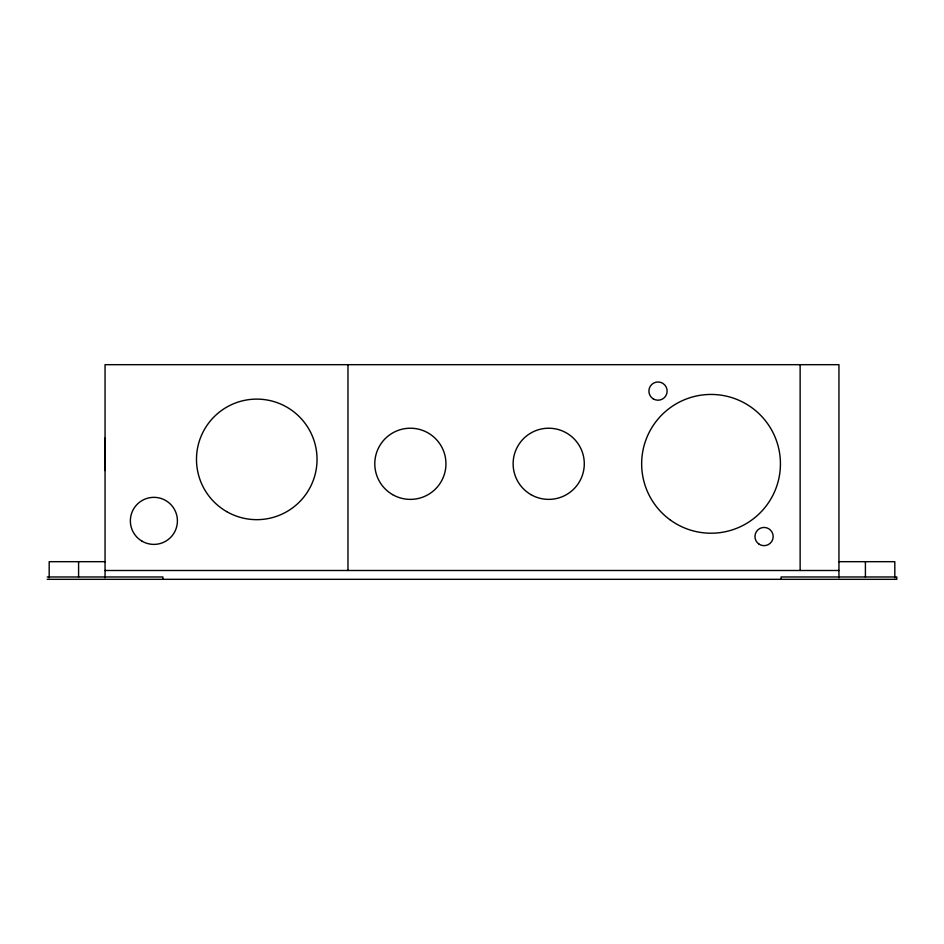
<?xml version="1.0" encoding="UTF-8"?>
<svg xmlns="http://www.w3.org/2000/svg" width="944" height="944" viewBox="0 0 944 944"><rect width="100%" height="100%" fill="white"/><g stroke="black" fill="none" stroke-linecap="round" stroke-linejoin="round"><path stroke-width="1.42" d="M105.055 561.68L49.182 561.68L49.182 577.846M838.945 561.68L894.818 561.68L894.818 577.846M105.055 570.495L838.945 570.495M47.2 576.973L162.911 576.973L162.911 579.321M47.2 579.321L896.8 579.321L896.8 576.973L781.089 576.973L781.089 579.321M865.412 561.68L865.412 577.114M838.945 577.846L838.945 364.679L105.055 364.679L105.055 577.846M800.134 364.679L800.134 570.495M347.97 364.679L347.97 570.495M104.819 438.181L104.819 470.525M78.588 561.68L78.588 577.114M392.574 494.609A35.577 35.577 0 0 0 445.946 463.799A35.577 35.577 0 0 0 392.574 432.989A35.577 35.577 0 0 0 392.574 494.609M142.131 541.242A23.517 23.517 0 0 0 177.413 520.876A23.517 23.517 0 0 0 142.131 500.497A23.517 23.517 0 0 0 142.131 541.242M226.631 511.589A60.274 60.274 0 0 0 317.042 459.386A60.274 60.274 0 0 0 226.631 407.183A60.274 60.274 0 0 0 226.631 511.589M530.917 494.609A35.577 35.577 0 0 0 584.289 463.799A35.577 35.577 0 0 0 530.917 432.989A35.577 35.577 0 0 0 530.917 494.609M759.2 544.251A9.11 9.11 0 0 0 773.171 536.912A9.11 9.11 0 0 0 759.826 528.487A9.11 9.11 0 0 0 759.2 544.251M653.154 398.805A9.11 9.11 0 0 0 667.125 391.465A9.11 9.11 0 0 0 653.779 383.028A9.11 9.11 0 0 0 653.154 398.805M670.417 520.085A69.396 69.396 0 0 0 780.074 470.879A69.396 69.396 0 0 0 682.63 400.516A69.396 69.396 0 0 0 670.417 520.085"/></g></svg>
